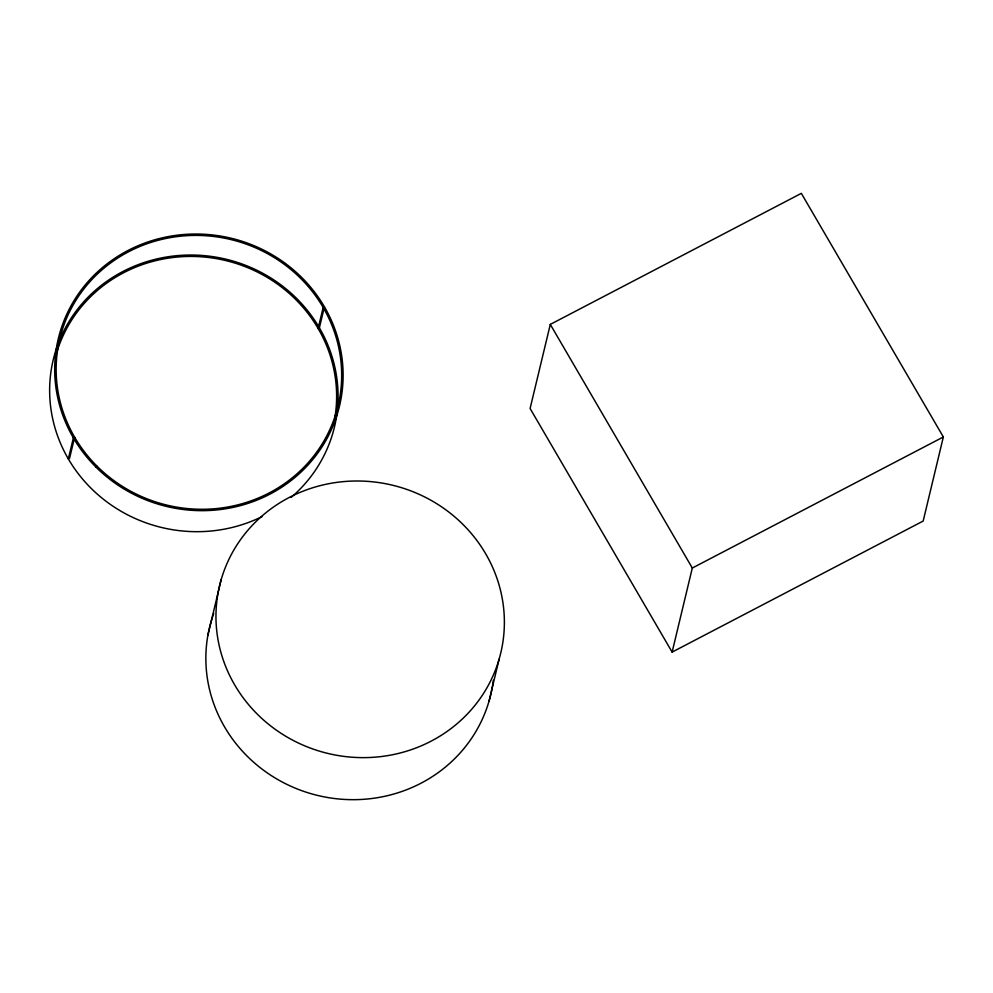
<?xml version="1.0" encoding="UTF-8"?>
<svg xmlns="http://www.w3.org/2000/svg" width="993" height="993" viewBox="0 0 993 993"><rect width="100%" height="100%" fill="white"/><g stroke="black" fill="none" stroke-linecap="round" stroke-linejoin="round"><path stroke-width="1.49" d="M207.86 635.446L221.191 579.515M550.296 324.401L530.101 408.483L672.124 652.103L923.167 521.052L943.35 436.97L801.339 193.35L550.296 324.401L692.307 568.033L672.124 652.103M489.04 701.145L499.131 659.116A144.568 137.953 13.5 0 0 324.066 484.696A144.568 137.953 13.5 0 0 257.299 714.141A144.568 137.953 13.5 0 0 499.131 659.116M692.307 568.033L943.35 436.97M493.322 680.23A144.568 137.953 13.5 0 1 318.008 795.53A144.568 137.953 13.5 0 1 213.756 613.413M262.338 516.459A144.568 137.953 13.5 0 1 49.836 397.759A144.568 137.953 13.5 0 1 248.511 266.496A144.568 137.953 13.5 0 1 291.135 497.431M56.278 353.967A143.116 136.575 13.5 0 1 224.852 260.352A143.116 136.575 13.5 0 1 334.641 419.009M73.383 437.876L68.331 458.89L69.584 458.232L74.636 437.218L73.383 437.876M323.172 307.47L318.12 328.484L319.374 327.827L324.426 306.812L323.172 307.47M96.036 467.169A144.568 137.953 13.5 0 0 337.868 412.145A144.568 137.953 13.5 0 0 162.802 237.724A144.568 137.953 13.5 0 0 96.036 467.169M97.066 466.214A143.116 136.575 13.5 0 0 336.478 411.747A143.116 136.575 13.5 0 0 163.162 239.065A143.116 136.575 13.5 0 0 97.066 466.214"/></g></svg>
